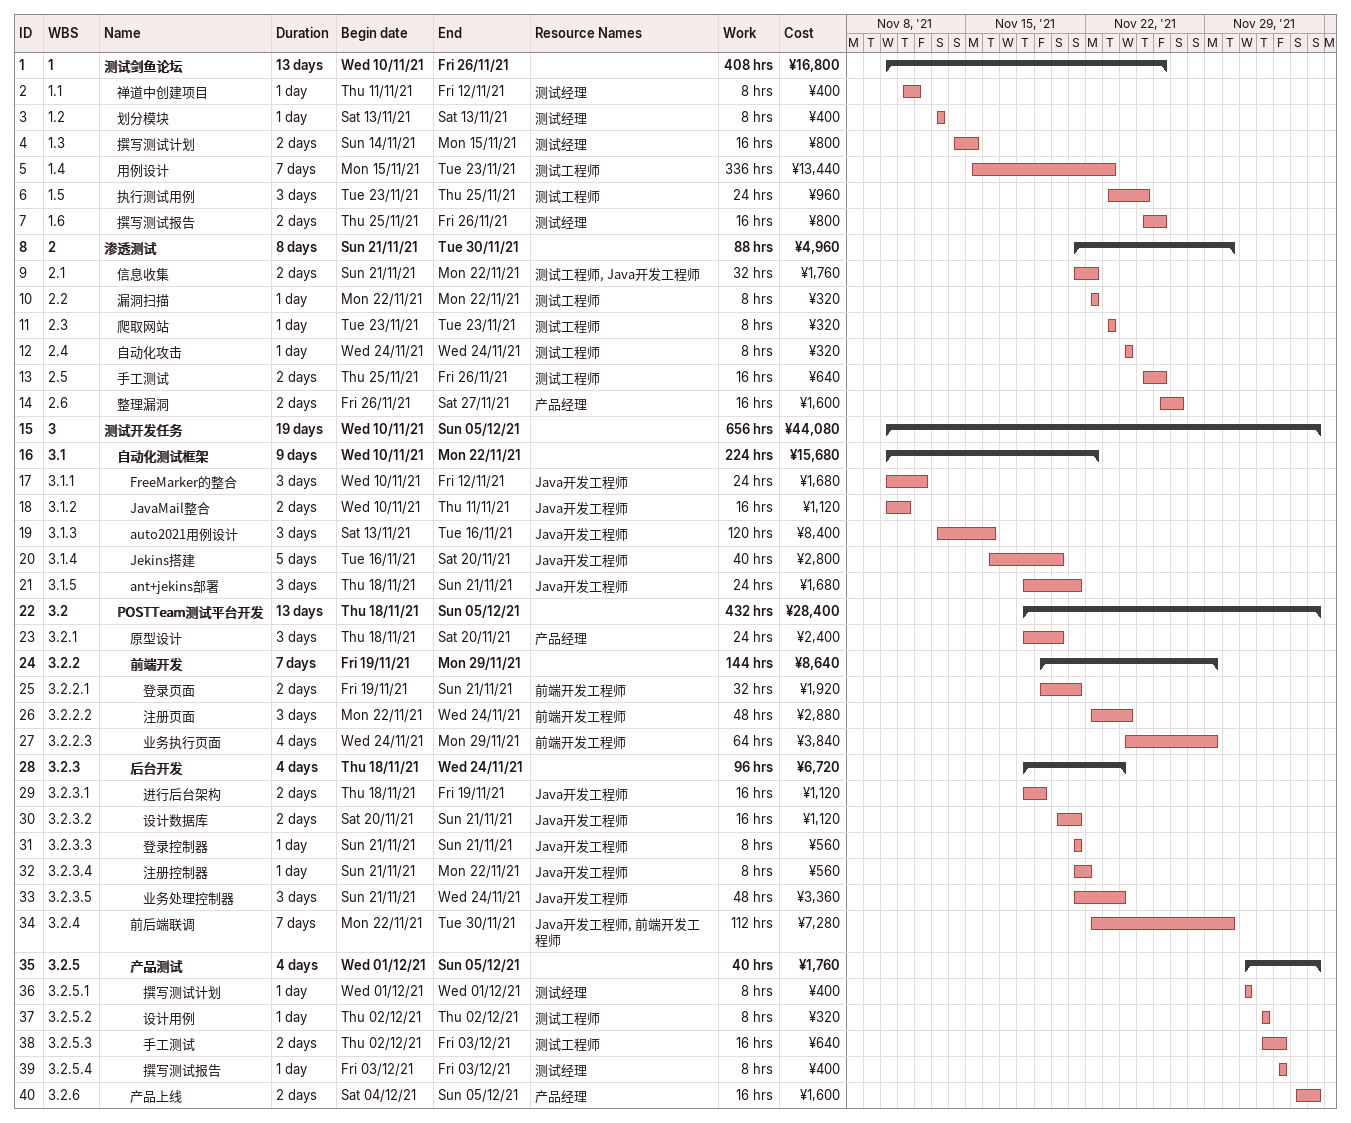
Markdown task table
| ID | WBS | Task | Duration | Start | Finish | Resources | Work (h) | Cost (¥) |
|---|---|---|---|---|---|---|---|---|
| 1 | 1 | **测试剑鱼论坛** | 13d | 2021-11-10 | 2021-11-26 |  | 408 | 16800 |
| 2 | 1.1 | 禅道中创建项目 | 1d | 2021-11-11 | 2021-11-12 | 测试经理 | 8 | 400 |
| 3 | 1.2 | 划分模块 | 1d | 2021-11-13 | 2021-11-13 | 测试经理 | 8 | 400 |
| 4 | 1.3 | 撰写测试计划 | 2d | 2021-11-14 | 2021-11-15 | 测试经理 | 16 | 800 |
| 5 | 1.4 | 用例设计 | 7d | 2021-11-15 | 2021-11-23 | 测试工程师 | 336 | 13440 |
| 6 | 1.5 | 执行测试用例 | 3d | 2021-11-23 | 2021-11-25 | 测试工程师 | 24 | 960 |
| 7 | 1.6 | 撰写测试报告 | 2d | 2021-11-25 | 2021-11-26 | 测试经理 | 16 | 800 |
| 8 | 2 | **渗透测试** | 8d | 2021-11-21 | 2021-11-30 |  | 88 | 4960 |
| 9 | 2.1 | 信息收集 | 2d | 2021-11-21 | 2021-11-22 | 测试工程师, Java开发工程师 | 32 | 1760 |
| 10 | 2.2 | 漏洞扫描 | 1d | 2021-11-22 | 2021-11-22 | 测试工程师 | 8 | 320 |
| 11 | 2.3 | 爬取网站 | 1d | 2021-11-23 | 2021-11-23 | 测试工程师 | 8 | 320 |
| 12 | 2.4 | 自动化攻击 | 1d | 2021-11-24 | 2021-11-24 | 测试工程师 | 8 | 320 |
| 13 | 2.5 | 手工测试 | 2d | 2021-11-25 | 2021-11-26 | 测试工程师 | 16 | 640 |
| 14 | 2.6 | 整理漏洞 | 2d | 2021-11-26 | 2021-11-27 | 产品经理 | 16 | 1600 |
| 15 | 3 | **测试开发任务** | 19d | 2021-11-10 | 2021-12-05 |  | 656 | 44080 |
| 16 | 3.1 | **自动化测试框架** | 9d | 2021-11-10 | 2021-11-22 |  | 224 | 15680 |
| 17 | 3.1.1 | FreeMarker的整合 | 3d | 2021-11-10 | 2021-11-12 | Java开发工程师 | 24 | 1680 |
| 18 | 3.1.2 | JavaMail整合 | 2d | 2021-11-10 | 2021-11-11 | Java开发工程师 | 16 | 1120 |
| 19 | 3.1.3 | auto2021用例设计 | 3d | 2021-11-13 | 2021-11-16 | Java开发工程师 | 120 | 8400 |
| 20 | 3.1.4 | Jekins搭建 | 5d | 2021-11-16 | 2021-11-20 | Java开发工程师 | 40 | 2800 |
| 21 | 3.1.5 | ant+jekins部署 | 3d | 2021-11-18 | 2021-11-21 | Java开发工程师 | 24 | 1680 |
| 22 | 3.2 | **POSTTeam测试平台开发** | 13d | 2021-11-18 | 2021-12-05 |  | 432 | 28400 |
| 23 | 3.2.1 | 原型设计 | 3d | 2021-11-18 | 2021-11-20 | 产品经理 | 24 | 2400 |
| 24 | 3.2.2 | **前端开发** | 7d | 2021-11-19 | 2021-11-29 |  | 144 | 8640 |
| 25 | 3.2.2.1 | 登录页面 | 2d | 2021-11-19 | 2021-11-21 | 前端开发工程师 | 32 | 1920 |
| 26 | 3.2.2.2 | 注册页面 | 3d | 2021-11-22 | 2021-11-24 | 前端开发工程师 | 48 | 2880 |
| 27 | 3.2.2.3 | 业务执行页面 | 4d | 2021-11-24 | 2021-11-29 | 前端开发工程师 | 64 | 3840 |
| 28 | 3.2.3 | **后台开发** | 4d | 2021-11-18 | 2021-11-24 |  | 96 | 6720 |
| 29 | 3.2.3.1 | 进行后台架构 | 2d | 2021-11-18 | 2021-11-19 | Java开发工程师 | 16 | 1120 |
| 30 | 3.2.3.2 | 设计数据库 | 2d | 2021-11-20 | 2021-11-21 | Java开发工程师 | 16 | 1120 |
| 31 | 3.2.3.3 | 登录控制器 | 1d | 2021-11-21 | 2021-11-21 | Java开发工程师 | 8 | 560 |
| 32 | 3.2.3.4 | 注册控制器 | 1d | 2021-11-21 | 2021-11-22 | Java开发工程师 | 8 | 560 |
| 33 | 3.2.3.5 | 业务处理控制器 | 3d | 2021-11-21 | 2021-11-24 | Java开发工程师 | 48 | 3360 |
| 34 | 3.2.4 | 前后端联调 | 7d | 2021-11-22 | 2021-11-30 | Java开发工程师, 前端开发工程师 | 112 | 7280 |
| 35 | 3.2.5 | **产品测试** | 4d | 2021-12-01 | 2021-12-05 |  | 40 | 1760 |
| 36 | 3.2.5.1 | 撰写测试计划 | 1d | 2021-12-01 | 2021-12-01 | 测试经理 | 8 | 400 |
| 37 | 3.2.5.2 | 设计用例 | 1d | 2021-12-02 | 2021-12-02 | 测试工程师 | 8 | 320 |
| 38 | 3.2.5.3 | 手工测试 | 2d | 2021-12-02 | 2021-12-03 | 测试工程师 | 16 | 640 |
| 39 | 3.2.5.4 | 撰写测试报告 | 1d | 2021-12-03 | 2021-12-03 | 测试经理 | 8 | 400 |
| 40 | 3.2.6 | 产品上线 | 2d | 2021-12-04 | 2021-12-05 | 产品经理 | 16 | 1600 |
